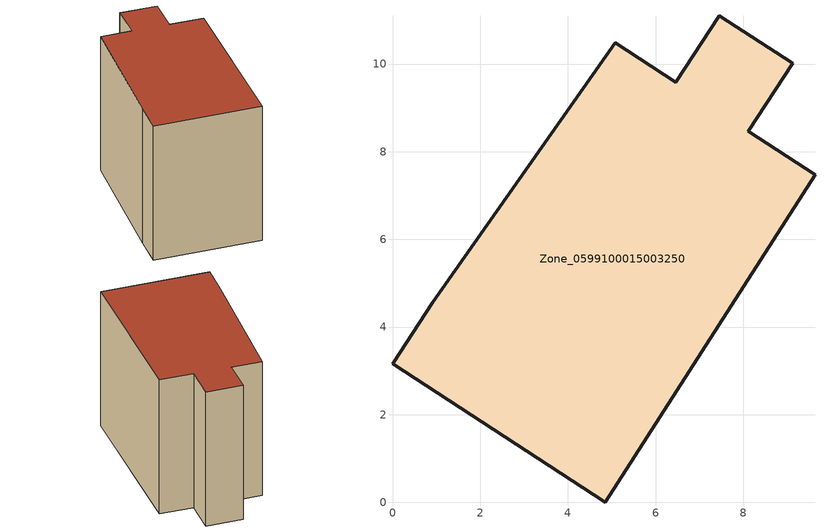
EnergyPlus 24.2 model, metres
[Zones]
Zone_0599100015003250
 floor ground (C_G): 0.91,4.57 5.08,10.49 6.46,9.59 7.45,11.11 9.13,10.02 8.12,8.47 9.64,7.47 4.85,0 0,3.17 z0.85
 wall outside (C_F): 8.12,8.47 9.13,10.02 7.45,11.11 6.46,9.59 5.08,10.49 0.91,4.57 0,3.17 4.85,0 9.64,7.47 8.12,8.47 z0.85:8.78
 roof outside (C_R): 5.08,10.49 0.91,4.57 0,3.17 4.85,0 9.64,7.47 8.12,8.47 9.13,10.02 7.45,11.11 6.46,9.59 z8.78
[BUILDING]
Pand.0599100015003250: North Axis=0; Terrain=City; Loads Convergence Tolerance Value=0.04; Temperature Convergence Tolerance Value=0.4; Solar Distribution=FullExterior; Maximum Number of Warmup Days=25; Minimum Number of Warmup Days=1
[Site:Location]
Rotterdam.The.Hague.AP_ZH_NLD Design_Conditions: Latitude=51.96; Longitude=4.45; Time Zone=1; Elevation=-4.5
[SITE:GROUNDTEMPERATURE:BUILDINGSURFACE]
18, 18, 18, 18, 18, 18, 18, 18, 18, 18, 18, 18
[MATERIAL] Thermal Absorptance=0.9; Solar Absorptance=0.7; Visible Absorptance=0.7
Name | Roughness | Thickness | Conductivity | Density | Specific Heat
G.TC.1965-1974 | MediumSmooth | 0.15 | 0.882353 | 540 | 1210
F.TC.1965-1974 | Rough | 0.3 | 0.697674 | 1920 | 840
R.TC.1965-1974 | MediumRough | 0.2 | 0.232558 | 1500 | 1000
[CONSTRUCTION]
C_G: G.TC.1965-1974
C_F: F.TC.1965-1974
C_R: R.TC.1965-1974
[ZONE]
Zone_0599100015003250: Type=1; Multiplier=1; Ceiling Height=Autocalculate; Volume=Autocalculate; Floor Area=autocalculate; Part of Total Floor Area=Yes
[ZONEINFILTRATION:DESIGNFLOWRATE]
Infil_Zone_0599100015003250: Zone or ZoneList or Space or SpaceList=Zone_0599100015003250; Schedule=AlwaysOn; Design Flow Rate Calculation Method=Flow/Area; Flow Rate per Floor Area=0.003; Constant Term Coefficient=1; Temperature Term Coefficient=0; Velocity Term Coefficient=0; Velocity Squared Term Coefficient=0
[HVACTEMPLATE:ZONE:IDEALLOADSAIRSYSTEM]
Zone_0599100015003250: Maximum Heating Supply Air Temperature=50; Minimum Cooling Supply Air Temperature=13; Maximum Heating Supply Air Humidity Ratio=0.0156; Minimum Cooling Supply Air Humidity Ratio=0.0077; Heating Limit=NoLimit; Cooling Limit=NoLimit; Dehumidification Control Type=ConstantSensibleHeatRatio; Cooling Sensible Heat Ratio=0.7; Dehumidification Setpoint=60; Humidification Control Type=None; Humidification Setpoint=30; Outdoor Air Method=None; Outdoor Air Flow Rate per Person=0.00944; Outdoor Air Flow Rate per Zone Floor Area=0; Outdoor Air Flow Rate per Zone=0; Demand Controlled Ventilation Type=None; Outdoor Air Economizer Type=NoEconomizer; Heat Recovery Type=None; Sensible Heat Recovery Effectiveness=0.7; Latent Heat Recovery Effectiveness=0.65
[ZONECONTROL:THERMOSTAT]
ThermostatControl_Zone_0599100015003250: Zone or ZoneList=Zone_0599100015003250; Control Type Schedule=DualSetpointControlType; Control 1=Thermostat_Zone_0599100015003250; Temperature Difference Between Cutout And Setpoint=0
[THERMOSTATSETPOINT:DUALSETPOINT]
Thermostat_Zone_0599100015003250: Heating Setpoint Temperature Schedule=HeatingSetpoint_Zone_0599100015003250; Cooling Setpoint Temperature Schedule=CoolingSetpoint_Zone_0599100015003250
[SCHEDULE:COMPACT]
HeatingSetpoint_Zone_0599100015003250: Through: 12/31, For: AllDays, Until: 24:00, 21
CoolingSetpoint_Zone_0599100015003250: Through: 12/31, For: AllDays, Until: 24:00, 24
DualSetpointControlType: Through: 12/31, For: AllDays, Until: 24:00, 4
AlwaysOn: Through: 12/31, For: AllDays, Until: 24:00, 1
